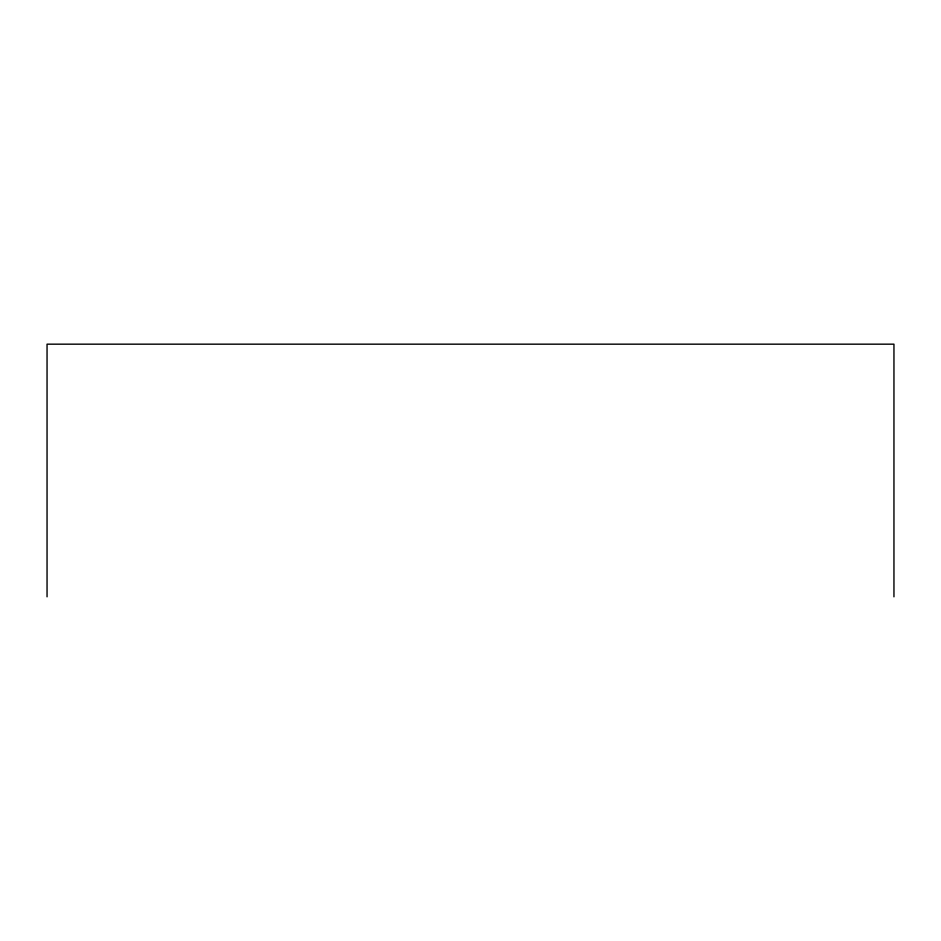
<?xml version="1.0" encoding="UTF-8"?>
<svg xmlns="http://www.w3.org/2000/svg" width="941" height="941" viewBox="0 0 941 941"><rect width="100%" height="100%" fill="white"/><g stroke="black" fill="none" stroke-linecap="round" stroke-linejoin="round"><path stroke-width="1.41" d="M893.95 596.829L893.95 344.171L47.05 344.171L47.05 596.829"/></g></svg>
